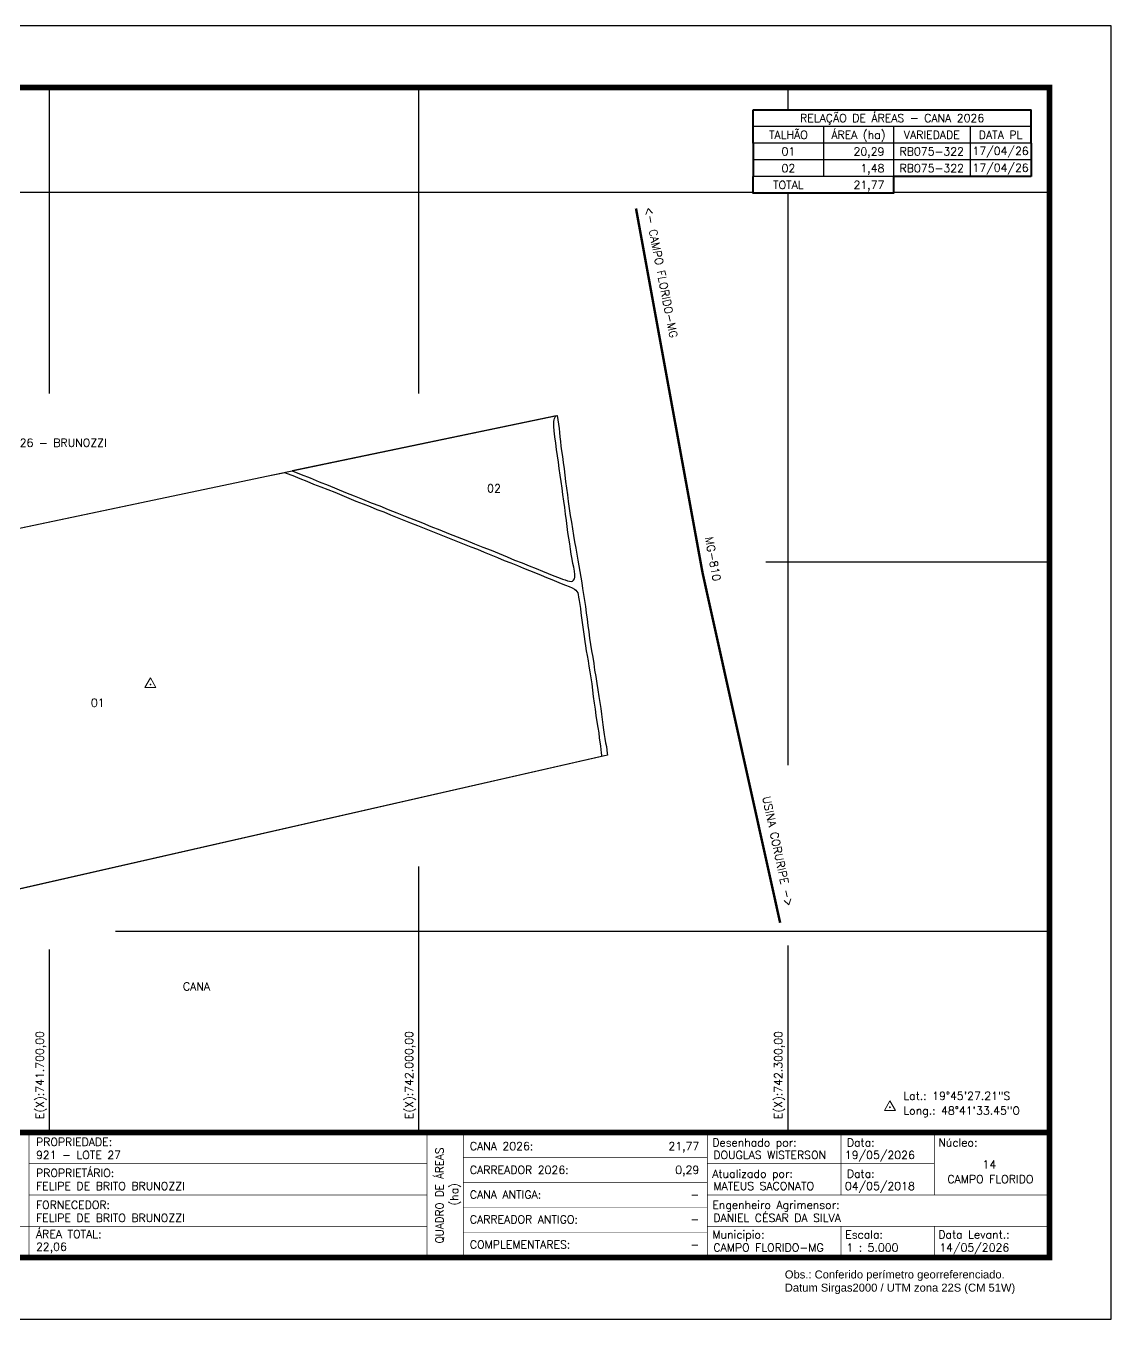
# Model space of a CAD drawing. Header units: inches. Extents: x 741077 to 742562, y 7813185 to 7814235.
# Drawn here: x 741681 to 742562, y 7813185 to 7814235 of the extents above; entities that cross this region are included whole.
import ezdxf
from ezdxf.enums import TextEntityAlignment as Align

# ---------------------------------------------------------------- set-up
doc = ezdxf.new("R2010")
doc.units = ezdxf.units.IN
doc.header["$MEASUREMENT"] = 0
doc.linetypes.add('LIN0', pattern=[0])
for name, color, linetype in [('0114000921', 1, 'Continuous'), ('0114000921001', 5, 'Continuous'), ('0114000921002', 5, 'Continuous'), ('CONFRONTANTE', 7, 'Continuous'), ('ESTRADA', 1, 'Continuous'), ('MALHA', 8, 'Continuous'), ('MARGEM', 5, 'Continuous'), ('QUADRO_DE_AREAS_CANA_2026', 7, 'Continuous'), ('TEXTO', 7, 'Continuous')]:
    doc.layers.add(name, color=color, linetype=linetype)
doc.styles.add('marcelo', font='arial.ttf')
doc.styles.add('Simplex', font='simplex.shx')

msp = doc.modelspace()

# ---------------------------------------------------------------- linework, layer by layer
at = {"layer": '0114000921'}
msp.add_lwpolyline([(741357.6, 7813760.3), (741876.2, 7813869.5), (742112.4, 7813918.6), (742112.4, 7813918.6), (742114.1, 7813908.3), (742114.2, 7813905), (742114.6, 7813901.4), (742115, 7813897.5), (742115.4, 7813893.8), (742115.9, 7813890), (742116.6, 7813885.5), (742117.3, 7813880.6), (742118, 7813875.5), (742118.6, 7813870.4), (742119.2, 7813865.1), (742119.9, 7813859.7), (742120.7, 7813854.3), (742121.4, 7813848.8), (742122.2, 7813843.2), (742123, 7813837.5), (742123.9, 7813832.1), (742124.8, 7813826.7), (742125.7, 7813821.4), (742126.5, 7813816.1), (742127.4, 7813811.1), (742128.2, 7813806.2), (742129.1, 7813801.3), (742129.9, 7813796.6), (742130.7, 7813792.1), (742131.5, 7813787.6), (742132.3, 7813783), (742133, 7813778.3), (742133.8, 7813773.5), (742134.5, 7813768.5), (742135.3, 7813763.6), (742135.9, 7813758.4), (742136.6, 7813753.3), (742137.3, 7813748.2), (742138, 7813743.1), (742138.7, 7813738), (742139.5, 7813732.8), (742140.3, 7813727.6), (742141.2, 7813722.4), (742142, 7813717.3), (742142.8, 7813712), (742143.7, 7813706.7), (742144.6, 7813701.2), (742145.3, 7813695.9), (742146.1, 7813690.7), (742146.9, 7813685.8), (742147.7, 7813680.9), (742148.3, 7813676.2), (742148.9, 7813671.8), (742149.5, 7813667.6), (742150, 7813663.6), (742150.6, 7813659.8), (742151.1, 7813656.4), (742151.7, 7813653.1), (742152.3, 7813650), (742152.7, 7813647.1), (742153.1, 7813644.5), (742153.3, 7813643), (741455.2, 7813484.2)], dxfattribs=at)
at = {"layer": '0114000921001'}
msp.add_lwpolyline([(741357.8, 7813760.3), (741876.2, 7813869.5), (741891, 7813872.5), (741892.3, 7813872), (741897.7, 7813869.9), (741903.3, 7813867.7), (741908.9, 7813865.5), (741914.5, 7813863.1), (741920.2, 7813860.9), (741925.9, 7813858.7), (741931.6, 7813856.4), (741937.4, 7813854.1), (741943.1, 7813851.7), (741948.9, 7813849.3), (741954.7, 7813847), (741960.4, 7813844.8), (741965.9, 7813842.5), (741971.5, 7813840.4), (741977, 7813838.2), (741982.4, 7813836), (741987.8, 7813833.8), (741993.3, 7813831.6), (741998.8, 7813829.4), (742004.2, 7813827.3), (742009.6, 7813825.2), (742015.1, 7813822.9), (742020.5, 7813820.8), (742025.9, 7813818.5), (742031.3, 7813816.4), (742036.7, 7813814.2), (742042.1, 7813812.1), (742047.5, 7813810.1), (742053, 7813807.9), (742058.4, 7813805.7), (742063.9, 7813803.4), (742069.4, 7813801.1), (742074.7, 7813799), (742080.1, 7813796.9), (742085.1, 7813794.9), (742090, 7813792.9), (742094.7, 7813791), (742099.3, 7813789), (742103.8, 7813787.3), (742108.1, 7813785.5), (742111.8, 7813783.9), (742115.5, 7813782.4), (742119, 7813781), (742122.1, 7813779.9), (742124.6, 7813778.8), (742126.4, 7813777.6), (742127.5, 7813776.8), (742128.3, 7813775.9), (742129, 7813774.8), (742129.4, 7813773.3), (742129.8, 7813771.3), (742130.2, 7813768.6), (742130.7, 7813765.4), (742131.2, 7813762), (742131.7, 7813758.4), (742132.2, 7813754.5), (742132.7, 7813750.6), (742133.2, 7813746.8), (742133.7, 7813743.1), (742134.3, 7813739.3), (742134.9, 7813735.3), (742135.4, 7813731.6), (742135.9, 7813727.7), (742136.6, 7813723.8), (742137.4, 7813719.6), (742138.1, 7813715.3), (742139, 7813710.7), (742139.7, 7813705.8), (742140.4, 7813700.8), (742141, 7813695.7), (742141.7, 7813690.5), (742142.5, 7813685.3), (742143.1, 7813680.3), (742143.8, 7813675.1), (742144.6, 7813670.1), (742145.4, 7813665.4), (742146.1, 7813661), (742146.6, 7813657), (742147.1, 7813653.6), (742147.5, 7813650.5), (742147.8, 7813647.4), (742148.2, 7813645), (742148.3, 7813642.8), (742148.3, 7813641.9), (741460.2, 7813485.4)], dxfattribs=at)
at = {"layer": '0114000921002'}
msp.add_lwpolyline([(741904.4, 7813870.9), (741911.7, 7813868), (741919, 7813865), (741926.2, 7813862.3), (741933.3, 7813859.3), (741940.3, 7813856.3), (741947.3, 7813853.5), (741954.3, 7813850.7), (741961.2, 7813847.9), (741968.2, 7813845.3), (741975, 7813842.5), (741982, 7813839.7), (741988.9, 7813837), (741995.9, 7813834.2), (742002.8, 7813831.5), (742009.8, 7813828.7), (742016.9, 7813825.8), (742024, 7813822.9), (742031.1, 7813820.2), (742038.2, 7813817.4), (742045.2, 7813814.6), (742052, 7813811.9), (742058.8, 7813809.3), (742065.3, 7813806.6), (742071.6, 7813804), (742077.7, 7813801.4), (742083.8, 7813799), (742089.6, 7813796.6), (742095.2, 7813794.5), (742100.3, 7813792.4), (742105.1, 7813790.4), (742109.6, 7813788.6), (742113.4, 7813787.1), (742116.6, 7813785.9), (742118.9, 7813785.2), (742120.8, 7813784.6), (742122.3, 7813784.2), (742123.6, 7813784), (742124.8, 7813784.3), (742125.6, 7813785), (742126.4, 7813786.1), (742126.8, 7813787.6), (742126.8, 7813789.6), (742126.3, 7813792.4), (742125.8, 7813795.6), (742125.2, 7813798.7), (742124.6, 7813802.1), (742123.8, 7813806.1), (742123.2, 7813810.3), (742122.5, 7813814.6), (742121.9, 7813819.1), (742121.1, 7813823.8), (742120.4, 7813828.6), (742119.8, 7813833.6), (742119.1, 7813838.7), (742118.5, 7813844), (742117.8, 7813849.3), (742117, 7813854.5), (742116.3, 7813859.8), (742115.5, 7813865.1), (742114.8, 7813870.3), (742114, 7813875.6), (742113.3, 7813880.8), (742112.6, 7813886), (742111.9, 7813891.1), (742111.2, 7813896.4), (742110.5, 7813901.5), (742110, 7813906.2), (742109.7, 7813909.7), (742109.6, 7813912), (742109.7, 7813913.9), (742109.9, 7813915.3), (742110.3, 7813916.4), (742111, 7813917.8), (742111.6, 7813918.4), (741897, 7813873.8)], close=True, dxfattribs=at)
at = {"layer": 'ESTRADA', "const_width": 2}
msp.add_lwpolyline([(742176.4, 7814086.8), (742230.5, 7813790.8), (742293.5, 7813506.9)], dxfattribs=at)
at = {"layer": 'MALHA'}
for points in [[(741700, 7813936.6), (741700, 7814185.1)], [(742000, 7813936.5), (742000, 7814185.1)], [(742300, 7814167), (742300, 7814185.1)], [(741450, 7814100), (742271.7, 7814100)], [(742385.6, 7814100), (742512.4, 7814100)], [(742300, 7813634.8), (742300, 7814099.2)], [(742281.9, 7813800), (742512.4, 7813800)], [(742000, 7813336.7), (742000, 7813552.5)], [(741753.6, 7813500), (742512.4, 7813500)], [(741700, 7813336.7), (741700, 7813485.2)], [(742300, 7813336.7), (742300, 7813488.5)]]:
    msp.add_lwpolyline(points, dxfattribs=at)
at = {"layer": 'MARGEM', "color": 174, "linetype": 'LIN0', "flags": 128}
msp.add_lwpolyline([(742562.4, 7814235.1), (741077.4, 7814235.1), (741077.4, 7813185.1), (742562.4, 7813185.1)], close=True, dxfattribs=at)
at = {"layer": 'MARGEM', "color": 174, "linetype": 'LIN0', "const_width": 4.54, "flags": 128}
for points in [[(742512.4, 7814185.1), (741127.4, 7814185.1), (741127.4, 7813235.1), (742512.4, 7813235.1)], [(741562.4, 7813336.7), (742512.4, 7813336.7), (742512.4, 7813235.1), (741562.4, 7813235.1)]]:
    msp.add_lwpolyline(points, close=True, dxfattribs=at)
at = {"layer": 'MARGEM', "color": 174, "linetype": 'LIN0', "flags": 128}
for points, const_width in [([(741683.2, 7813336.7), (741683.2, 7813235.1)], 0.505), ([(741683.2, 7813336.7), (741683.2, 7813236)], 0.5), ([(742006.5, 7813336.7), (742006.5, 7813236.3)], 0.505), ([(742036.1, 7813336.7), (742036.1, 7813236.3)], 0.505), ([(742234.4, 7813336.7), (742234.4, 7813236.3)], 0.505), ([(742342.9, 7813285.9), (742342.9, 7813336.7)], 0.505), ([(742418.8, 7813285.9), (742418.8, 7813336.7)], 0.505), ([(742036.1, 7813316.4), (742234.4, 7813316.4)], 0.505), ([(741683.2, 7813311.3), (742006.5, 7813311.3)], 0.505), ([(742234.4, 7813311.3), (742418.8, 7813311.3)], 0.505), ([(742036.1, 7813296.1), (742234.4, 7813296.1)], 0.505), ([(741683.2, 7813285.9), (742006.5, 7813285.9)], 0.505), ([(742234.4, 7813285.9), (742512.5, 7813285.9)], 0.505), ([(742036.1, 7813275.7), (742234.4, 7813275.7)], 0.505), ([(741562.4, 7813260.5), (742006.5, 7813260.5)], 0.505), ([(742234.4, 7813260.5), (742512.5, 7813260.5)], 0.505), ([(742342.9, 7813260.5), (742342.9, 7813235.3)], 0.505), ([(742418.8, 7813260.5), (742418.8, 7813235.3)], 0.505), ([(742036.1, 7813255.4), (742234.4, 7813255.4)], 0.505)]:
    msp.add_lwpolyline(points, dxfattribs=dict(at, const_width=const_width))
at = {"layer": 'QUADRO_DE_AREAS_CANA_2026', "color": 174, "linetype": 'ByBlock', "lineweight": 40}
for p, q in [((742271.7, 7814139.9), (742271.7, 7814167)), ((742271.7, 7814167), (742497.4, 7814167)), ((742497.4, 7814139.9), (742497.4, 7814167)), ((742271.7, 7814139.9), (742271.7, 7814112.7)), ((742497.4, 7814139.9), (742497.4, 7814112.7))]:
    msp.add_line(p, q, dxfattribs=at)
at = {"layer": 'QUADRO_DE_AREAS_CANA_2026', "linetype": 'Continuous'}
for p, q in [((742497.4, 7814153.4), (742271.7, 7814153.4)), ((742328.6, 7814153.4), (742328.6, 7814112.7)), ((742385.6, 7814153.4), (742385.6, 7814112.7)), ((742447.8, 7814153.4), (742447.8, 7814112.7)), ((742497.4, 7814139.9), (742271.7, 7814139.9)), ((742497.4, 7814126.3), (742271.7, 7814126.3)), ((742385.6, 7814112.7), (742271.7, 7814112.7))]:
    msp.add_line(p, q, dxfattribs=at)
at = {"layer": 'QUADRO_DE_AREAS_CANA_2026', "color": 174, "linetype": 'ByBlock', "lineweight": 40}
msp.add_lwpolyline([(742497.4, 7814112.7), (742385.6, 7814112.7), (742385.6, 7814099.2), (742271.7, 7814099.2), (742271.7, 7814112.7)], dxfattribs=at)
at = {"layer": 'TEXTO', "color": 7, "lineweight": 9, "flags": 128}
for points in [[(741777.4, 7813697.8), (741786.4, 7813697.8), (741781.9, 7813705.7)], [(742378.2, 7813354.5), (742387.2, 7813354.5), (742382.7, 7813362.4)]]:
    msp.add_lwpolyline(points, close=True, dxfattribs=at)
at = {"layer": 'TEXTO', "color": 7, "lineweight": 9, "const_width": 0.706, "flags": 128}
for points in [[(741781.6, 7813700.4, -1), (741782.3, 7813700.4, -1)], [(742382.3, 7813357.1, -1), (742383.1, 7813357.1, -1)]]:
    msp.add_lwpolyline(points, format="xyb", close=True, dxfattribs=at)

# ---------------------------------------------------------------- texts
at = {"layer": 'CONFRONTANTE', "linetype": 'Continuous', "style": 'Simplex'}
for s, rotation, p in [('<- CAMPO FLORIDO-MG', 281, (742189.7, 7814088.6)), ('MG-810', 280.204, (742238.9, 7813820.9)), ('USINA CORURIPE ->', 282, (742285.4, 7813610.1))]:
    msp.add_text(s, height=6.5, rotation=rotation, dxfattribs=at).set_placement(p, align=Align.TOP_LEFT)
for s, p in [('LOTE 26 - BRUNOZZI', (741698.5, 7813896.6)), ('CANA', (741819.3, 7813455.2))]:
    msp.add_text(s, height=6.5, dxfattribs=at).set_placement(p, align=Align.MIDDLE_CENTER)
at = {"layer": 'MALHA', "style": 'Simplex'}
for s, p in [('E(X):741.700,00', (741692, 7813383.2)), ('E(X):742.000,00', (741992, 7813383.2)), ('E(X):742.300,00', (742292, 7813383.2))]:
    msp.add_text(s, height=6.5, rotation=90, dxfattribs=at).set_placement(p, align=Align.MIDDLE_CENTER)
at = {"layer": 'MARGEM', "color": 7, "linetype": 'Continuous', "lineweight": 9}
for s, style, p in [('PROPRIEDADE:', 'Simplex', (741688.9, 7813332.2)), ('Desenhado por:', 'Simplex', (742238.4, 7813331.7)), ('Data:', 'Simplex', (742347.7, 7813331.7)), ('Núcleo:', 'Simplex', (742422, 7813331.7)), ('PROPRIETÁRIO:', 'Simplex', (741688.9, 7813307)), ('Atualizado por:', 'Simplex', (742238.4, 7813306.4)), ('Data:', 'Simplex', (742347.7, 7813306.4)), ('FORNECEDOR:', 'Simplex', (741688.9, 7813281.1)), ('Engenheiro Agrimensor:', 'Simplex', (742238.4, 7813281.1)), ('ÁREA TOTAL:', 'Simplex', (741688.9, 7813257.4)), ('Municipio:', 'Simplex', (742238.4, 7813257)), ('Escala:', 'Simplex', (742346.4, 7813257)), ('Data Levant.:', 'Simplex', (742422, 7813257)), ('Obs.: Conferido perímetro georreferenciado.', 'marcelo', (742297.3, 7813224.6)), ('Datum Sirgas2000 / UTM zona 22S (CM 51W)', 'marcelo', (742297.3, 7813213.9))]:
    msp.add_text(s, height=6.5, dxfattribs=dict(at, style=style)).set_placement(p, align=Align.TOP_LEFT)
at = {"layer": 'MARGEM', "color": 7, "linetype": 'Continuous', "style": 'Simplex', "width": 0.95}
msp.add_text('QUADRO DE ÁREAS', height=6.5, rotation=90, dxfattribs=at).set_placement((742016.8, 7813285.4), align=Align.MIDDLE_CENTER)
at = {"layer": 'MARGEM', "color": 7, "linetype": 'Continuous', "style": 'Simplex'}
for s, p in [('CANA 2026:', (742041.4, 7813328.8)), ('921 - LOTE 27', (741688.9, 7813321.6)), ('DOUGLAS WISTERSON', (742239.2, 7813321.6)), ('19/05/2026', (742346.1, 7813321.6)), ('CARREADOR 2026:', (742041.4, 7813309.5)), ('FELIPE DE BRITO BRUNOZZI', (741688.9, 7813296.4)), ('MATEUS SACONATO', (742239.2, 7813296.4)), ('04/05/2018', (742346.1, 7813296.4)), ('CANA ANTIGA:', (742041.4, 7813289.4)), ('DANIEL CÉSAR DA SILVA', (742239.2, 7813270.5)), ('FELIPE DE BRITO BRUNOZZI', (741688.9, 7813270.5)), ('CARREADOR ANTIGO:', (742041.4, 7813269.3)), ('22,06', (741688.9, 7813247.1)), ('COMPLEMENTARES:', (742041.4, 7813248.9)), ('CAMPO FLORIDO-MG', (742239.2, 7813246.4)), ('1 : 5.000', (742347.3, 7813246.4)), ('14/05/2026', (742422.8, 7813246.4))]:
    msp.add_text(s, height=6.5, dxfattribs=at).set_placement(p, align=Align.TOP_LEFT)
for s, p in [('21,77', (742227.8, 7813328.8)), ('0,29', (742227.8, 7813309.5)), ('-', (742227.8, 7813289.4)), ('-', (742227.8, 7813269.3)), ('-', (742227.8, 7813248.9))]:
    msp.add_text(s, height=6.5, dxfattribs=at).set_placement(p, align=Align.TOP_RIGHT)
for s, p in [('14', (742463.5, 7813310.7)), ('CAMPO FLORIDO', (742464.3, 7813298.7))]:
    msp.add_text(s, height=6.5, dxfattribs=at).set_placement(p, align=Align.MIDDLE_CENTER)
msp.add_text('(ha)', height=6.5, rotation=90, dxfattribs=at).set_placement((742028.6, 7813286.4), align=Align.MIDDLE_CENTER)
at = {"layer": 'QUADRO_DE_AREAS_CANA_2026', "linetype": 'Continuous', "style": 'Simplex'}
for s, p in [('RELAÇÃO DE ÁREAS - CANA 2026', (742384.5, 7814160.2)), ('TALHÃO', (742300.2, 7814146.6)), ('ÁREA (ha)', (742357.1, 7814146.6)), ('VARIEDADE', (742416.7, 7814146.6)), ('DATA PL', (742472.6, 7814146.6)), ('01', (742300.2, 7814133.1)), ('RB075-322', (742416.7, 7814133.1)), ('17/04/26', (742472.6, 7814133.5)), ('02', (742300.2, 7814119.5)), ('RB075-322', (742416.7, 7814119.5)), ('17/04/26', (742472.6, 7814119.9)), ('TOTAL', (742300.2, 7814105.9))]:
    msp.add_text(s, height=6.5, dxfattribs=at).set_placement(p, align=Align.MIDDLE_CENTER)
for s, p in [('20,29', (742378.2, 7814129.8)), ('1,48', (742378.2, 7814116.2)), ('21,77', (742378.2, 7814102.7))]:
    msp.add_text(s, height=6.5, dxfattribs=at).set_placement(p, align=Align.RIGHT)
at = {"layer": 'TEXTO', "linetype": 'Continuous', "style": 'Simplex'}
for s, p in [('02', (742061, 7813859.6)), ('01', (741739.1, 7813685.5))]:
    msp.add_text(s, height=6.5, dxfattribs=at).set_placement(p, align=Align.MIDDLE_CENTER)
at = {"layer": 'TEXTO', "linetype": 'ByBlock', "style": 'Simplex'}
for s, p in [('Lat.: 19°45\'27.21"S', (742393.6, 7813363.1, 328.4)), ('Long.: 48°41\'33.45"O', (742393.6, 7813351.1, 328.4))]:
    msp.add_text(s, height=6.5, dxfattribs=at).set_placement(p)

doc.saveas('drawing.dxf')
